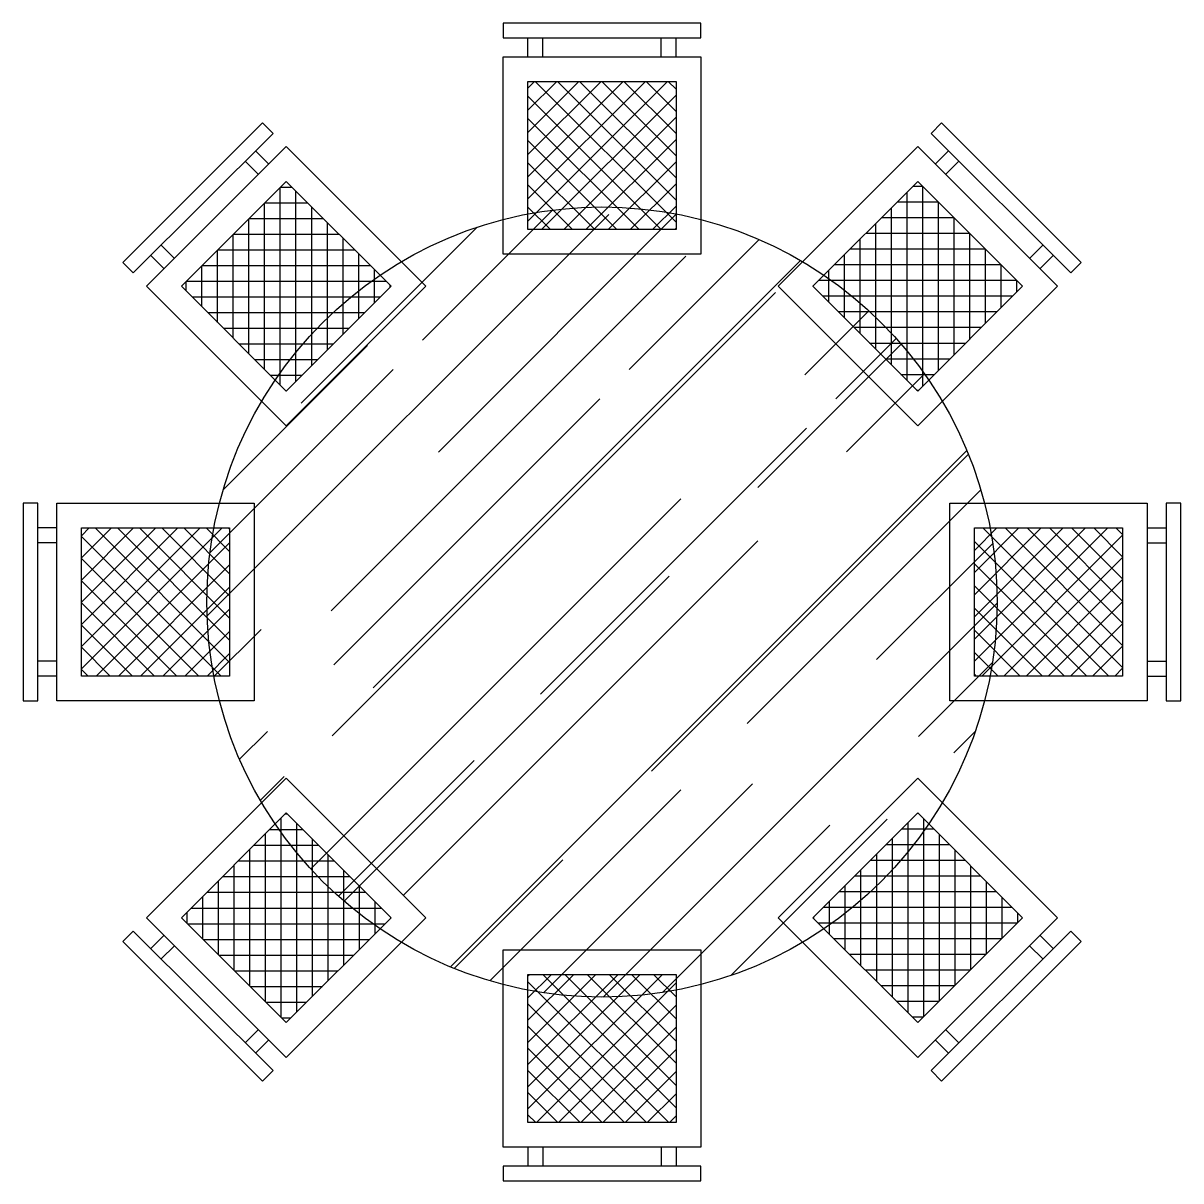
# Model space of a CAD drawing. Header units: millimetres. Extents: x -922.04 to -919.7, y 2602.3 to 2604.64.
import ezdxf

# ---------------------------------------------------------------- set-up
doc = ezdxf.new("R2010")
doc.units = ezdxf.units.MM
doc.header["$LTSCALE"] = 10
doc.layers.add('Móveis_mesas', color=2, linetype='Continuous')

msp = doc.modelspace()

# ---------------------------------------------------------------- hatches: boundary and pattern name
at = {"layer": 'Móveis_mesas'}
h = msp.add_hatch(dxfattribs=at)
h.set_pattern_fill('ANSI37,_O', color=1, scale=0.01, angle=-90)
h.set_pattern_definition([(315, (120.861217, 40.95172), (0.0224506403, 0.0224506403), []), (45, (120.861217, 40.95172), (-0.0224506403, 0.0224506403), [])])
h.paths.add_polyline_path([(-921.0198, 2604.5223), (-920.7198, 2604.5223), (-920.7198, 2604.2223), (-921.0198, 2604.2223)])
h = msp.add_hatch(dxfattribs=at)
h.set_pattern_fill('ANSI37,_O', color=1, scale=0.01, angle=-45)
h.set_pattern_definition([(360, (1627.718014, 1528.110453), (1e-17, 0.03175), []), (90, (1627.718014, 1528.110453), (-0.03175, 1e-17), [])])
h.paths.add_polyline_path([(-921.7212, 2604.1075), (-921.5091, 2604.3196), (-921.297, 2604.1075), (-921.5091, 2603.8953)])
h = msp.add_hatch(dxfattribs=at)
h.set_pattern_fill('ANSI37,_O', color=1, scale=0.01, angle=-135)
h.set_pattern_definition([(270, (-1996.227468, 54.880353), (0.03175, -4e-17), []), (360, (-1996.227468, 54.880353), (4e-17, 0.03175), [])])
h.paths.add_polyline_path([(-920.2305, 2604.3196), (-920.0183, 2604.1075), (-920.2305, 2603.8953), (-920.4426, 2604.1075)])
h = msp.add_hatch(dxfattribs=at)
h.set_pattern_fill('AR-RROOF', color=1, scale=0.01, angle=45, style=0)
h.set_pattern_definition([(45, (-69.01091, 0), (0.215526147, 0.574736392), [3.81, -0.508, 1.27, -0.254]), (45, (-68.86184, 0.32868), (-0.418479935, 0.05926969), [0.762, -0.08382, 1.524, -0.1905]), (45, (-69.07378, 0.24247), (0.813611205, 1.054282069), [2.032, -0.3556, 1.016, -0.254])])
edge = h.paths.add_edge_path()
edge.add_arc((-920.8698, 2603.4681), 0.8, 0, 360)
h = msp.add_hatch(dxfattribs=at)
h.set_pattern_fill('ANSI37,_O', color=1, scale=0.01)
h.set_pattern_definition([(45, (1641.646647, 3645.199138), (-0.0224506403, 0.0224506403), []), (135, (1641.646647, 3645.199138), (-0.0224506403, -0.0224506403), [])])
h.paths.add_polyline_path([(-921.9239, 2603.3181), (-921.9239, 2603.6181), (-921.6239, 2603.6181), (-921.6239, 2603.3181)])
h = msp.add_hatch(dxfattribs=at)
h.set_pattern_fill('ANSI37,_O', color=1, scale=0.01, angle=-180)
h.set_pattern_definition([(225, (-3483.3862, 1561.73715), (0.0224506403, -0.0224506403), []), (315, (-3483.3862, 1561.73715), (0.0224506403, 0.0224506403), [])])
h.paths.add_polyline_path([(-919.8156, 2603.6181), (-919.8156, 2603.3181), (-920.1156, 2603.3181), (-920.1156, 2603.6181)])
h = msp.add_hatch(dxfattribs=at)
h.set_pattern_fill('ANSI37,_O', color=1, scale=0.01, angle=45)
h.set_pattern_definition([(90, (154.487913, 5152.055934), (-0.03175, 2e-17), []), (180, (154.487913, 5152.055934), (-2e-17, -0.03175), [])])
h.paths.add_polyline_path([(-921.5091, 2602.6167), (-921.7212, 2602.8288), (-921.5091, 2603.0409), (-921.297, 2602.8288)])
h = msp.add_hatch(dxfattribs=at)
h.set_pattern_fill('ANSI37,_O', color=1, scale=0.01, angle=-225)
h.set_pattern_definition([(180, (-3469.457568, 3678.825834), (-2e-17, -0.03175), []), (270, (-3469.457568, 3678.825834), (0.03175, -2e-17), [])])
h.paths.add_polyline_path([(-920.0183, 2602.8288), (-920.2305, 2602.6167), (-920.4426, 2602.8288), (-920.2305, 2603.0409)])
h = msp.add_hatch(dxfattribs=at)
h.set_pattern_fill('ANSI37,_O', color=1, scale=0.01, angle=90)
h.set_pattern_definition([(135, (-1962.60077, 5165.984568), (-0.0224506403, -0.0224506403), []), (225, (-1962.60077, 5165.984568), (0.0224506403, -0.0224506403), [])])
h.paths.add_polyline_path([(-920.7198, 2602.414), (-921.0198, 2602.414), (-921.0198, 2602.714), (-920.7198, 2602.714)])

# ---------------------------------------------------------------- linework, layer by layer
for p, q in [((-921.0198, 2604.5723), (-921.0198, 2604.6103)), ((-920.9898, 2604.5723), (-920.9898, 2604.6103)), ((-920.7498, 2604.5723), (-920.7498, 2604.6103)), ((-920.7198, 2604.5723), (-920.7198, 2604.6103)), ((-921.5445, 2604.355), (-921.5714, 2604.3819)), ((-920.1951, 2604.355), (-920.1682, 2604.3819)), ((-921.5657, 2604.3337), (-921.5926, 2604.3606)), ((-920.1739, 2604.3337), (-920.147, 2604.3606)), ((-921.7354, 2604.164), (-921.7623, 2604.1909)), ((-920.0042, 2604.164), (-919.9773, 2604.1909)), ((-921.7566, 2604.1428), (-921.7835, 2604.1697)), ((-919.983, 2604.1428), (-919.9561, 2604.1697)), ((-921.9739, 2603.6181), (-922.012, 2603.6181)), ((-919.7656, 2603.6181), (-919.7276, 2603.6181)), ((-921.9739, 2603.5881), (-922.012, 2603.5881)), ((-919.7656, 2603.5881), (-919.7276, 2603.5881)), ((-921.9739, 2603.3481), (-922.012, 2603.3481)), ((-919.7656, 2603.3481), (-919.7276, 2603.3481)), ((-921.9739, 2603.3181), (-922.012, 2603.3181)), ((-919.7656, 2603.3181), (-919.7276, 2603.3181)), ((-921.7566, 2602.7935), (-921.7835, 2602.7666)), ((-919.983, 2602.7935), (-919.9561, 2602.7666)), ((-921.7354, 2602.7722), (-921.7623, 2602.7453)), ((-920.0042, 2602.7722), (-919.9773, 2602.7453)), ((-921.5657, 2602.6025), (-921.5926, 2602.5756)), ((-920.1739, 2602.6025), (-920.147, 2602.5756)), ((-921.5445, 2602.5813), (-921.5714, 2602.5544)), ((-920.1951, 2602.5813), (-920.1682, 2602.5544)), ((-921.0198, 2602.364), (-921.0198, 2602.326)), ((-920.9898, 2602.364), (-920.9898, 2602.326)), ((-920.7498, 2602.364), (-920.7498, 2602.326)), ((-920.7198, 2602.364), (-920.7198, 2602.326))]:
    msp.add_line(p, q, dxfattribs=at)
for points in [[(-921.0698, 2604.6403), (-921.0698, 2604.6103), (-920.6698, 2604.6103), (-920.6698, 2604.6403)], [(-921.0698, 2604.5723), (-920.6698, 2604.5723), (-920.6698, 2604.1723), (-921.0698, 2604.1723)], [(-921.8401, 2604.1556), (-921.8189, 2604.1344), (-921.536, 2604.4172), (-921.5572, 2604.4384)], [(-920.1823, 2604.4384), (-920.2035, 2604.4172), (-919.9207, 2604.1344), (-919.8995, 2604.1556)], [(-921.7919, 2604.1075), (-921.5091, 2604.3903), (-921.2263, 2604.1075), (-921.5091, 2603.8246)], [(-920.2305, 2604.3903), (-919.9476, 2604.1075), (-920.2305, 2603.8246), (-920.5133, 2604.1075)], [(-922.042, 2603.2681), (-922.012, 2603.2681), (-922.012, 2603.6681), (-922.042, 2603.6681)], [(-921.9739, 2603.2681), (-921.9739, 2603.6681), (-921.5739, 2603.6681), (-921.5739, 2603.2681)], [(-919.7656, 2603.6681), (-919.7656, 2603.2681), (-920.1656, 2603.2681), (-920.1656, 2603.6681)], [(-919.6976, 2603.6681), (-919.7276, 2603.6681), (-919.7276, 2603.2681), (-919.6976, 2603.2681)], [(-921.5091, 2602.546), (-921.7919, 2602.8288), (-921.5091, 2603.1117), (-921.2263, 2602.8288)], [(-919.9476, 2602.8288), (-920.2305, 2602.546), (-920.5133, 2602.8288), (-920.2305, 2603.1117)], [(-921.5572, 2602.4979), (-921.536, 2602.5191), (-921.8189, 2602.8019), (-921.8401, 2602.7807)], [(-919.8995, 2602.7807), (-919.9207, 2602.8019), (-920.2035, 2602.5191), (-920.1823, 2602.4979)], [(-920.6698, 2602.364), (-921.0698, 2602.364), (-921.0698, 2602.764), (-920.6698, 2602.764)], [(-920.6698, 2602.296), (-920.6698, 2602.326), (-921.0698, 2602.326), (-921.0698, 2602.296)]]:
    msp.add_lwpolyline(points, close=True, dxfattribs=at)
at = {"layer": 'Móveis_mesas', "color": 1}
for points in [[(-921.0198, 2604.5223), (-920.7198, 2604.5223), (-920.7198, 2604.2223), (-921.0198, 2604.2223)], [(-921.7212, 2604.1075), (-921.5091, 2604.3196), (-921.297, 2604.1075), (-921.5091, 2603.8953)], [(-920.2305, 2604.3196), (-920.0183, 2604.1075), (-920.2305, 2603.8953), (-920.4426, 2604.1075)], [(-921.9239, 2603.3181), (-921.9239, 2603.6181), (-921.6239, 2603.6181), (-921.6239, 2603.3181)], [(-919.8156, 2603.6181), (-919.8156, 2603.3181), (-920.1156, 2603.3181), (-920.1156, 2603.6181)], [(-921.5091, 2602.6167), (-921.7212, 2602.8288), (-921.5091, 2603.0409), (-921.297, 2602.8288)], [(-920.0183, 2602.8288), (-920.2305, 2602.6167), (-920.4426, 2602.8288), (-920.2305, 2603.0409)], [(-920.7198, 2602.414), (-921.0198, 2602.414), (-921.0198, 2602.714), (-920.7198, 2602.714)]]:
    msp.add_lwpolyline(points, close=True, dxfattribs=at)
at = {"layer": 'Móveis_mesas', "color": 3}
msp.add_circle((-920.8698, 2603.4681), 0.8, dxfattribs=at)

doc.saveas('drawing.dxf')
